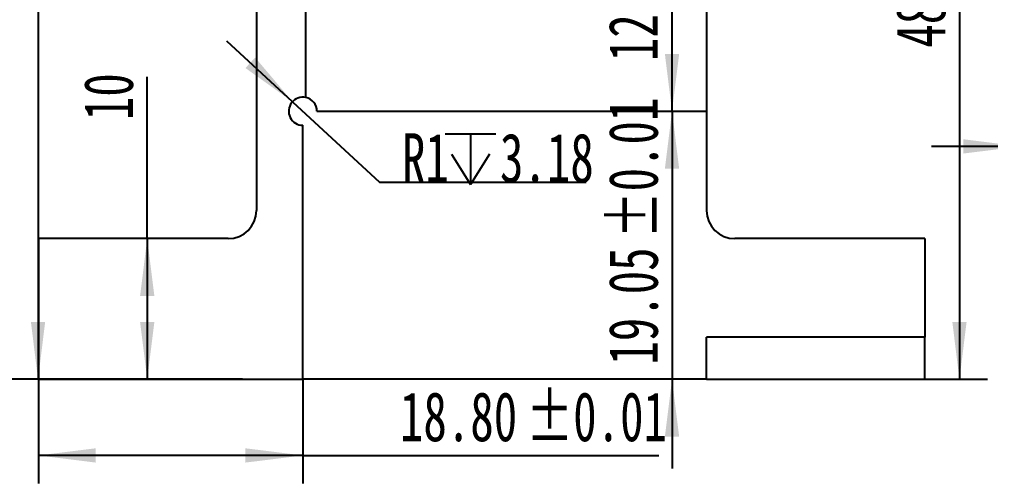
# Model space of a CAD drawing. Header units: millimetres. Extents: x 0 to 210, y 0 to 297.
# Drawn here: x 65.4 to 134.4, y 123.9 to 156.9 of the extents above; entities that cross this region are included whole.
import ezdxf

# ---------------------------------------------------------------- set-up
doc = ezdxf.new("R2010")
doc.units = ezdxf.units.MM
doc.layers.add('根据设置的颜色创建', color=7, linetype='Continuous', lineweight=25)
doc.styles.add('SLDTEXTSTYLE5', font='TXT', dxfattribs={"width": 0.7})
doc.dimstyles.new('SLDDIMSTYLE0', dxfattribs={"dimtxt": 3.5, "dimasz": 4.08, "dimexe": 0, "dimexo": 0.0625, "dimgap": 0.875, "dimtad": 2, "dimrnd": 1e-09, "dimzin": 12, "dimdsep": 46, "dimtxsty": 'SLDTEXTSTYLE5', "dimsah": 1, "dimcen": 0.09, "dimadec": 0, "dimazin": 3, "dimtol": 1, "dimtp": 0.01, "dimtm": 0.01, "dimtfac": 1, "dimtmove": 0, "dimatfit": 0, "dimfxl": 0, "dimfrac": 2, "dimtolj": 1, "dimarcsym": 0})
doc.dimstyles.new('SLDDIMSTYLE1', dxfattribs={"dimtxt": 3.5, "dimasz": 4.08, "dimexe": 0, "dimexo": 0.0625, "dimgap": 0.875, "dimtad": 2, "dimrnd": 1e-09, "dimzin": 12, "dimdsep": 46, "dimtxsty": 'SLDTEXTSTYLE5', "dimsah": 1, "dimcen": 0.09, "dimadec": 0, "dimazin": 3, "dimtfac": 1, "dimtmove": 0, "dimatfit": 0, "dimfxl": 0, "dimfrac": 2, "dimtolj": 1, "dimtzin": 12, "dimarcsym": 0})
doc.dimstyles.new('SLDDIMSTYLE14', dxfattribs={"dimtxt": 3.5, "dimasz": 4.08, "dimexe": 0, "dimexo": 0.0625, "dimgap": 0.875, "dimtad": 2, "dimrnd": 1e-09, "dimzin": 4, "dimdsep": 46, "dimtxsty": 'SLDTEXTSTYLE5', "dimsah": 1, "dimcen": 0.09, "dimadec": 0, "dimazin": 1, "dimtfac": 1, "dimtmove": 0, "dimatfit": 0, "dimfxl": 0, "dimfrac": 2, "dimtolj": 1, "dimtzin": 12, "dimarcsym": 0})
doc.dimstyles.new('SLDDIMSTYLE2', dxfattribs={"dimtxt": 3.5, "dimasz": 4.08, "dimexe": 0, "dimexo": 0.0625, "dimgap": 0.875, "dimtad": 2, "dimrnd": 1e-09, "dimzin": 12, "dimdsep": 46, "dimtxsty": 'SLDTEXTSTYLE5', "dimsah": 1, "dimcen": 0.09, "dimadec": 0, "dimazin": 3, "dimtfac": 1, "dimtofl": 0, "dimtmove": 0, "dimatfit": 3, "dimfxl": 0, "dimfrac": 2, "dimtolj": 1, "dimtzin": 12, "dimarcsym": 0})
doc.dimstyles.new('SLDDIMSTYLE3', dxfattribs={"dimtxt": 3.5, "dimasz": 4.08, "dimexe": 0, "dimexo": 0.0625, "dimgap": 0.875, "dimtad": 2, "dimrnd": 1e-09, "dimzin": 12, "dimdsep": 46, "dimtxsty": 'SLDTEXTSTYLE5', "dimsah": 1, "dimcen": 0.09, "dimadec": 0, "dimazin": 3, "dimtol": 1, "dimtp": 0.01, "dimtm": 0.01, "dimtfac": 1, "dimtofl": 0, "dimtmove": 0, "dimatfit": 3, "dimfxl": 0, "dimfrac": 2, "dimtolj": 1, "dimarcsym": 0})
doc.dimstyles.new('SLDDIMSTYLE4', dxfattribs={"dimtxt": 3.5, "dimasz": 4.08, "dimexe": 0, "dimexo": 0.0625, "dimgap": 0.875, "dimtad": 0, "dimtih": 1, "dimtoh": 1, "dimrnd": 1e-09, "dimzin": 12, "dimdsep": 46, "dimtxsty": 'SLDTEXTSTYLE5', "dimsah": 1, "dimcen": 0, "dimadec": 0, "dimazin": 3, "dimtfac": 1, "dimtofl": 0, "dimtmove": 1, "dimatfit": 3, "dimfxl": 0, "dimfrac": 2, "dimtolj": 1, "dimtzin": 12, "dimarcsym": 0})
doc.dimstyles.new('SLDDIMSTYLE5', dxfattribs={"dimtxt": 3.5, "dimasz": 4.08, "dimexe": 0, "dimexo": 0.0625, "dimgap": 0.875, "dimtad": 2, "dimrnd": 1e-09, "dimzin": 4, "dimdsep": 46, "dimtxsty": 'SLDTEXTSTYLE5', "dimsah": 1, "dimcen": 0.09, "dimadec": 0, "dimazin": 1, "dimtol": 1, "dimtp": 0.01, "dimtm": 0.01, "dimtfac": 1, "dimtofl": 0, "dimtmove": 0, "dimatfit": 3, "dimfxl": 0, "dimfrac": 2, "dimtolj": 1, "dimarcsym": 0})

# ---------------------------------------------------------------- blocks, each defined once
blk = doc.blocks.new('_D')
at = {"layer": '根据设置的颜色创建'}
for p, q in [((111.808, 150.393), (111.808, 156.743)), ((111.808, 150.393), (111.808, 131.343)), ((111.808, 131.343), (111.808, 124.993))]:
    blk.add_line(p, q, dxfattribs=at)
for points in [[(111.808, 150.393), (112.316, 154.473), (111.3, 154.473)], [(111.808, 131.343), (111.3, 127.263), (112.316, 127.263)]]:
    blk.add_solid(points, dxfattribs=at)
at = {"layer": '根据设置的颜色创建', "char_height": 3.5, "attachment_point": 1, "rotation": 90, "style": 'SLDTEXTSTYLE5'}
for s, insert in [('±0.01', (107.296, 141.366)), ('19.05', (107.296, 132.383))]:
    blk.add_mtext(s, dxfattribs=dict(at, insert=insert))
blk = doc.blocks.new('_D_1')
at = {"layer": '根据设置的颜色创建'}
for p, q in [((111.808, 163.052), (111.808, 169.402)), ((111.808, 150.393), (111.808, 163.052)), ((111.808, 150.393), (111.808, 144.043))]:
    blk.add_line(p, q, dxfattribs=at)
for points in [[(111.808, 163.052), (112.316, 167.132), (111.3, 167.132)], [(111.808, 150.393), (111.3, 146.313), (112.316, 146.313)]]:
    blk.add_solid(points, dxfattribs=at)
at = {"layer": '根据设置的颜色创建', "insert": (107.296, 153.955), "char_height": 3.5, "attachment_point": 1, "rotation": 90, "style": 'SLDTEXTSTYLE5'}
blk.add_mtext('12.66', dxfattribs=at)
blk = doc.blocks.new('_D_2')
at = {"layer": '根据设置的颜色创建'}
for q in [(74.508, 152.835), (74.508, 131.343)]:
    blk.add_line((74.508, 141.343), q, dxfattribs=at)
for points in [[(74.508, 141.343), (74, 137.263), (75.016, 137.263)], [(74.508, 131.343), (75.016, 135.423), (74, 135.423)]]:
    blk.add_solid(points, dxfattribs=at)
at = {"layer": '根据设置的颜色创建', "insert": (69.996, 149.762), "char_height": 3.5, "attachment_point": 1, "rotation": 90, "style": 'SLDTEXTSTYLE5'}
blk.add_mtext('10', dxfattribs=at)
blk = doc.blocks.new('_D_3')
at = {"layer": '根据设置的颜色创建'}
for p, q in [((74.891, 187.499), (64.748, 187.499)), ((66.748, 187.499), (66.748, 131.343)), ((81.269, 131.343), (64.748, 131.343))]:
    blk.add_line(p, q, dxfattribs=at)
for points in [[(66.748, 187.499), (66.24, 183.419), (67.256, 183.419)], [(66.748, 131.343), (67.256, 135.423), (66.24, 135.423)]]:
    blk.add_solid(points, dxfattribs=at)
at = {"layer": '根据设置的颜色创建', "insert": (62.236, 161.381), "char_height": 3.5, "attachment_point": 1, "rotation": 90, "style": 'SLDTEXTSTYLE5'}
blk.add_mtext('56.16', dxfattribs=at)
blk = doc.blocks.new('_D_5')
at = {"layer": '根据设置的颜色创建'}
for p, q in [((122.891, 179.499), (134.237, 179.499)), ((132.237, 179.499), (132.237, 131.343)), ((129.769, 131.343), (134.237, 131.343))]:
    blk.add_line(p, q, dxfattribs=at)
for points in [[(132.237, 179.499), (131.729, 175.419), (132.745, 175.419)], [(132.237, 131.343), (132.745, 135.423), (131.729, 135.423)]]:
    blk.add_solid(points, dxfattribs=at)
at = {"layer": '根据设置的颜色创建', "char_height": 3.5, "attachment_point": 1, "rotation": 90, "style": 'SLDTEXTSTYLE5'}
for s, insert in [('±0.01', (127.726, 163.893)), ('48.16', (127.726, 154.914))]:
    blk.add_mtext(s, dxfattribs=dict(at, insert=insert))
blk = doc.blocks.new('SW_SYMBOL_HOLE_DEPTH')
at = {"layer": '根据设置的颜色创建', "color": 0}
for p, q in [((0, 875), (800, 875)), ((400, 875), (400, 75)), ((100, 555), (400, 75)), ((700, 555), (400, 75))]:
    blk.add_line(p, q, dxfattribs=at)
blk = doc.blocks.new('_D_6')
at = {"layer": '根据设置的颜色创建'}
for p, q in [((84.834, 151.071), (80.167, 155.377)), ((84.834, 151.071), (91.027, 145.358)), ((91.027, 145.358), (105.715, 145.358))]:
    blk.add_line(p, q, dxfattribs=at)
blk.add_solid([(84.834, 151.071), (82.18, 154.211), (81.491, 153.464)], dxfattribs=at)
at = {"layer": '根据设置的颜色创建', "xscale": 0.004511737089201878, "yscale": 0.004511737089201878, "zscale": 0.004511737089201878}
blk.add_blockref('SW_SYMBOL_HOLE_DEPTH', (95.682, 144.838), dxfattribs=at)
at = {"layer": '根据设置的颜色创建', "char_height": 3.5, "attachment_point": 1, "style": 'SLDTEXTSTYLE5'}
for s, insert in [('R1', (92.615, 148.829)), ('3.18', (99.58, 148.829))]:
    blk.add_mtext(s, dxfattribs=dict(at, insert=insert))
blk = doc.blocks.new('_D_8')
at = {"layer": '根据设置的颜色创建'}
for p, q in [((66.769, 131.343), (66.769, 123.933)), ((85.569, 131.343), (85.569, 123.933)), ((85.569, 125.933), (66.769, 125.933)), ((85.569, 125.933), (110.871, 125.933))]:
    blk.add_line(p, q, dxfattribs=at)
for points in [[(66.769, 125.933), (70.849, 125.425), (70.849, 126.441)], [(85.569, 125.933), (81.489, 126.441), (81.489, 125.425)]]:
    blk.add_solid(points, dxfattribs=at)
at = {"layer": '根据设置的颜色创建', "char_height": 3.5, "attachment_point": 1, "style": 'SLDTEXTSTYLE5'}
for s, insert in [('±0.01', (101.45, 130.445)), ('18.80', (92.471, 130.445))]:
    blk.add_mtext(s, dxfattribs=dict(at, insert=insert))
blk = doc.blocks.new('_D_36')
at = {"layer": '根据设置的颜色创建'}
for p, q in [((136.591, 141.322), (136.591, 149.895)), ((136.591, 147.895), (130.241, 147.895)), ((152.091, 147.895), (136.591, 147.895)), ((152.091, 147.895), (158.441, 147.895))]:
    blk.add_line(p, q, dxfattribs=at)
for points in [[(136.591, 147.895), (132.511, 148.403), (132.511, 147.387)], [(152.091, 147.895), (156.171, 147.387), (156.171, 148.403)]]:
    blk.add_solid(points, dxfattribs=at)
at = {"layer": '根据设置的颜色创建', "insert": (141.761, 152.407), "char_height": 3.5, "attachment_point": 1, "style": 'SLDTEXTSTYLE5'}
blk.add_mtext('15.50', dxfattribs=at)

msp = doc.modelspace()

# ---------------------------------------------------------------- linework, layer by layer
at = {"color": 7, "linetype": 'Continuous', "lineweight": 25}
for p, q in [((82.269, 172.499), (82.269, 143.343)), ((114.269, 163.052), (114.269, 150.393)), ((85.772, 151.372), (85.772, 162.052)), ((86.569, 150.393), (114.269, 150.393)), ((114.269, 150.393), (114.269, 143.343)), ((85.569, 131.343), (85.569, 149.393)), ((66.769, 141.343), (66.769, 131.343)), ((80.269, 141.343), (66.769, 141.343)), ((129.769, 141.343), (116.269, 141.343)), ((129.769, 141.343), (129.769, 134.343)), ((129.769, 134.343), (114.269, 134.343)), ((114.269, 131.343), (114.269, 134.343)), ((129.769, 131.343), (129.769, 134.343)), ((66.769, 131.343), (85.569, 131.343)), ((114.269, 131.343), (85.569, 131.343)), ((114.269, 131.343), (129.769, 131.343))]:
    msp.add_line(p, q, dxfattribs=at)
for centre, radius, start, end in [((85.569, 150.393), 1, 78.27585, 270), ((85.569, 150.393), 1, 0, 78.27585), ((80.269, 143.343), 2, 270, 0), ((116.269, 143.343), 2, 180, 270)]:
    msp.add_arc(centre, radius, start, end, dxfattribs=at)

# ---------------------------------------------------------------- dimensions: what is measured, and where the dimension line sits
at = {"layer": '根据设置的颜色创建'}
for base, p1, p2, dimstyle, picture, middle in [((66.748, 131.343), (74.891, 187.499), (81.269, 131.343), 'SLDDIMSTYLE2', '_D_3', (66.748, 165.214)), ((132.237, 131.343), (122.891, 179.499), (129.769, 131.343), 'SLDDIMSTYLE3', '_D_5', (132.237, 164.114)), ((111.808, 163.052), (114.269, 150.393), (114.269, 163.052), 'SLDDIMSTYLE1', '_D_1', (111.808, 157.788)), ((111.808, 131.343), (114.269, 150.393), (129.769, 131.343), 'SLDDIMSTYLE0', '_D', (111.808, 141.585)), ((74.508, 131.343), (80.269, 141.343), (66.769, 131.343), 'SLDDIMSTYLE2', '_D_2', (74.508, 151.298))]:
    dim = msp.add_linear_dim(base=base, p1=p1, p2=p2, angle=90, dimstyle=dimstyle, dxfattribs=at)
    dim.commit()
    dim.dimension.update_dxf_attribs({"geometry": picture, "text_midpoint": middle, "dimtype": 160})
dim = msp.add_radius_dim(center=(85.569, 150.393), mpoint=(84.834, 151.071), text='<>{\\fGDT;x}3.18', dimstyle='SLDDIMSTYLE4', dxfattribs=at)
dim.commit()
dim.dimension.update_dxf_attribs({"geometry": '_D_6', "text_midpoint": (99.165, 147.003), "dimtype": 164})
for base, p1, p2, dimstyle, picture, middle in [((136.591, 147.895), (152.091, 143.322), (136.591, 141.322), 'SLDDIMSTYLE14', '_D_36', (145.599, 147.895)), ((66.769, 125.933), (85.569, 131.343), (66.769, 131.343), 'SLDDIMSTYLE5', '_D_8', (101.671, 125.933))]:
    dim = msp.add_linear_dim(base=base, p1=p1, p2=p2, dimstyle=dimstyle, dxfattribs=at)
    dim.commit()
    dim.dimension.update_dxf_attribs({"geometry": picture, "text_midpoint": middle, "dimtype": 160})

doc.saveas('drawing.dxf')
